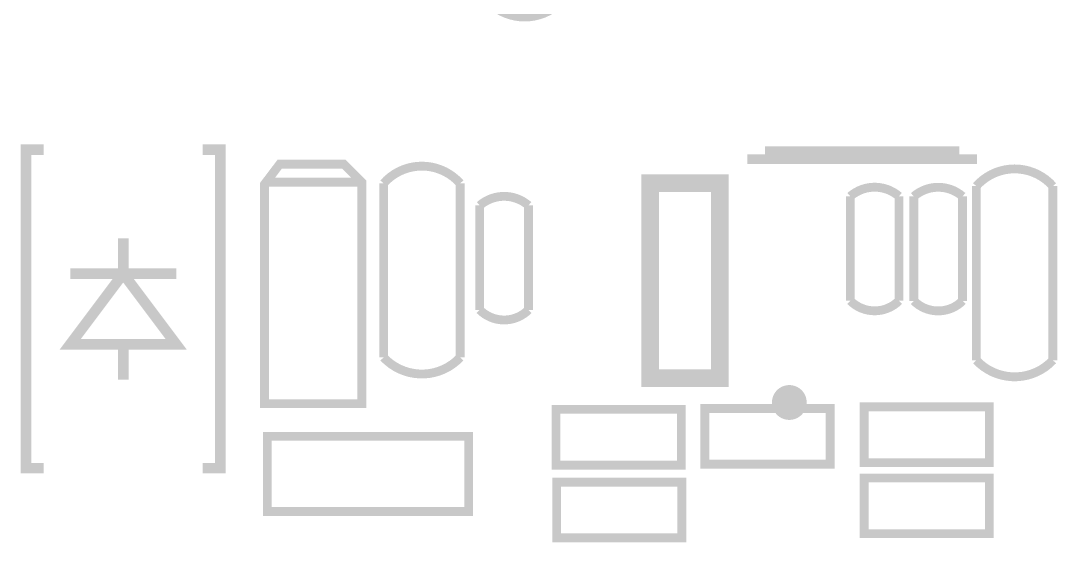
# Model space of a CAD drawing. Extents: x 1.22 to 3.09, y 1.23 to 6.
# Drawn here: x 1.842 to 2.428, y 3.698 to 3.993 of the extents above; entities that cross this region are included whole.
import ezdxf

# ---------------------------------------------------------------- set-up
doc = ezdxf.new("R2010")
doc.units = 0
doc.layers.add('SST001126_PHO', color=11, linetype='CONTINUOUS')

msp = doc.modelspace()

# ---------------------------------------------------------------- linework, layer by layer
at = {"layer": 'SST001126_PHO', "const_width": 0.005}
for points in [[(2.10506, 4.00465, 0.450448), (2.14837, 4.00465)], [(2.09021, 3.90086, 0.450534), (2.04691, 3.90086)], [(2.42565, 3.89929, 0.450448), (2.38234, 3.89929)], [(2.33856, 3.89357, 0.373301), (2.311, 3.89354)], [(2.37453, 3.89352, 0.373478), (2.34697, 3.89349)], [(2.12886, 3.8884, 0.37339), (2.1013, 3.88838)], [(2.31102, 3.8345, 0.414107), (2.33857, 3.8345)], [(2.34698, 3.83445, 0.414214), (2.37454, 3.83445)], [(2.10131, 3.82933, 0.414214), (2.12887, 3.82933)], [(2.04691, 3.80244, 0.432749), (2.09021, 3.80244)], [(2.38234, 3.80086, 0.432674), (2.42565, 3.80086)]]:
    msp.add_lwpolyline(points, format="xyb", dxfattribs=at)
at = {"layer": 'SST001126_PHO'}
for points, const_width in [([(1.85454, 3.73984), (1.84454, 3.73984), (1.84454, 3.91984), (1.85454, 3.91984)], 0.006), ([(1.94454, 3.73984), (1.95454, 3.73984), (1.95454, 3.91984), (1.94454, 3.91984)], 0.006), ([(2.25772, 3.91728), (2.25772, 3.91673), (2.37772, 3.91673), (2.37772, 3.91728)], 0.01), ([(1.97947, 3.90032), (1.98813, 3.91174), (2.02435, 3.91174), (2.03459, 3.9015), (2.03459, 3.7763), (1.97947, 3.7763), (1.97947, 3.90032)], 0.005), ([(2.0342, 3.9015), (1.97939, 3.9015)], 0.005), ([(2.04691, 3.90086), (2.04691, 3.80244)], 0.005), ([(2.09021, 3.80244), (2.09021, 3.90086)], 0.005), ([(2.19777, 3.79075), (2.19777, 3.90099), (2.23714, 3.90099), (2.23714, 3.79075), (2.19777, 3.79075)], 0.01), ([(2.38234, 3.89929), (2.38234, 3.80086)], 0.005), ([(2.42565, 3.80086), (2.42565, 3.89929)], 0.005), ([(2.311, 3.89354), (2.31102, 3.8345)], 0.005), ([(2.33857, 3.8345), (2.33856, 3.89357)], 0.005), ([(2.34697, 3.89349), (2.34698, 3.83445)], 0.005), ([(2.37454, 3.83445), (2.37453, 3.89352)], 0.005), ([(2.1013, 3.88838), (2.10131, 3.82933)], 0.005), ([(2.12887, 3.82933), (2.12886, 3.8884)], 0.005), ([(1.89954, 3.84984), (1.89954, 3.86984)], 0.006), ([(1.86954, 3.80984), (1.92954, 3.80984), (1.89954, 3.84984), (1.86954, 3.80984)], 0.006), ([(1.86954, 3.84984), (1.92954, 3.84984)], 0.006), ([(1.89954, 3.80984), (1.89954, 3.78984)], 0.006), ([(2.21536, 3.74159), (2.21536, 3.77308), (2.14449, 3.77308), (2.14449, 3.74159), (2.21536, 3.74159)], 0.005), ([(2.2996, 3.7421), (2.2996, 3.77359), (2.22873, 3.77359), (2.22873, 3.7421), (2.2996, 3.7421)], 0.005), ([(2.3897, 3.74298), (2.3897, 3.77448), (2.31884, 3.77448), (2.31884, 3.74298), (2.3897, 3.74298)], 0.005), ([(2.09508, 3.75787), (2.09508, 3.71535), (1.98108, 3.71535), (1.98108, 3.75787), (2.09508, 3.75787)], 0.005), ([(2.3897, 3.70282), (2.3897, 3.73432), (2.31884, 3.73432), (2.31884, 3.70282), (2.3897, 3.70282)], 0.005), ([(2.14482, 3.73196), (2.14482, 3.70047), (2.21569, 3.70047), (2.21569, 3.73196), (2.14482, 3.73196)], 0.005)]:
    msp.add_lwpolyline(points, dxfattribs=dict(at, const_width=const_width))
at = {"layer": 'SST001126_PHO', "const_width": 0.00984}
msp.add_lwpolyline([(2.27159, 3.77698, 1), (2.28143, 3.77698, 1)], format="xyb", close=True, dxfattribs=at)

doc.saveas('drawing.dxf')
